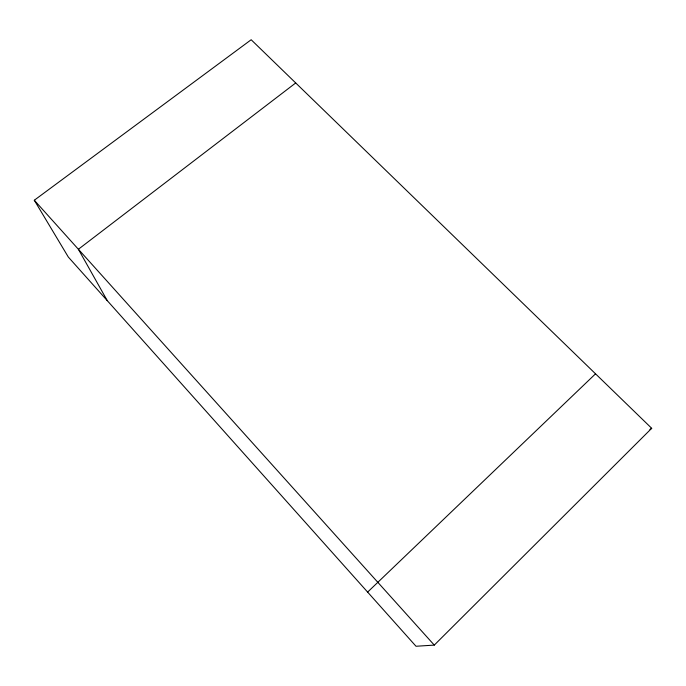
<?xml version="1.0" encoding="UTF-8"?>
<svg xmlns="http://www.w3.org/2000/svg" width="686" height="686" viewBox="0 0 686 686"><rect width="100%" height="100%" fill="white"/><g stroke="black" fill="none" stroke-linecap="round" stroke-linejoin="round"><path stroke-width="1.03" d="M434.281 645.106L651.7 428.304L251.17 39.745L34.3 200.235L68.317 257.044L416.008 646.255L434.281 645.106L34.3 200.235M367.627 592.095L595.534 373.819M295.709 82.955L78.384 249.267L107.29 300.674M649.934 429.453L651.7 428.304"/></g></svg>
